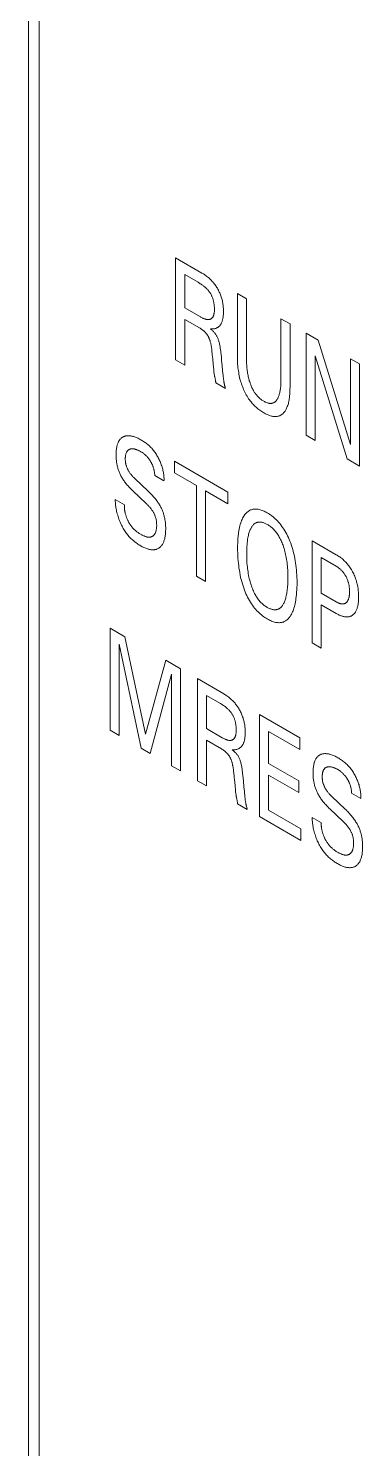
# Model space of a CAD drawing. Header units: inches. Extents: x 67578 to 72421, y -34894 to -31675.
# Drawn here: x 70275.51 to 70282.74, y -33320.96 to -33290.23 of the extents above; entities that cross this region are included whole.
import ezdxf

# ---------------------------------------------------------------- set-up
doc = ezdxf.new("R2010")
doc.units = ezdxf.units.IN
doc.header["$MEASUREMENT"] = 0

# ---------------------------------------------------------------- blocks, each defined once
blk = doc.blocks.new('ET200S')
at = {"lineweight": 0}
for p, q in [((42.288, 50.006), (42.288, -46.749)), ((42.434, 49.802), (42.434, -46.953)), ((44.291, 31.583), (44.291, 32.972)), ((44.291, 32.972), (44.65, 32.764)), ((44.415, 32.743), (44.415, 32.291)), ((44.597, 32.638), (44.415, 32.743)), ((45.133, 31.621), (45.133, 32.486)), ((45.133, 32.486), (45.256, 32.415)), ((44.415, 32.291), (44.629, 32.167)), ((45.256, 32.415), (45.256, 31.591)), ((44.415, 32.134), (44.415, 31.512)), ((44.618, 32.017), (44.415, 32.134)), ((45.726, 31.32), (45.726, 32.143)), ((45.726, 32.143), (45.849, 32.073)), ((45.849, 32.073), (45.849, 31.208)), ((46.07, 30.557), (46.07, 31.945)), ((46.07, 31.945), (46.23, 31.852)), ((44.79, 31.651), (44.785, 31.712)), ((46.23, 31.852), (46.67, 30.434)), ((44.415, 31.512), (44.291, 31.583)), ((44.796, 31.598), (44.804, 31.519)), ((44.804, 31.519), (44.81, 31.454)), ((46.192, 31.637), (46.192, 30.486)), ((46.627, 30.235), (46.192, 31.637)), ((46.67, 30.434), (46.67, 31.598)), ((46.67, 31.598), (46.793, 31.527)), ((46.793, 31.527), (46.793, 30.139)), ((44.932, 31.434), (44.939, 31.369)), ((44.95, 31.281), (44.948, 31.292)), ((44.969, 31.193), (44.838, 31.269)), ((46.192, 30.486), (46.07, 30.557)), ((44.275, 30.048), (44.275, 30.205)), ((44.275, 30.205), (45.003, 29.785)), ((46.793, 30.139), (46.627, 30.235)), ((43.737, 29.969), (43.918, 29.797)), ((44.133, 29.94), (44.008, 30.012)), ((44.577, 29.873), (44.275, 30.048)), ((43.892, 29.629), (43.71, 29.801)), ((44.577, 28.642), (44.577, 29.873)), ((44.7, 29.802), (44.7, 28.571)), ((45.003, 29.627), (44.7, 29.802)), ((45.003, 29.785), (45.003, 29.627)), ((43.471, 29.683), (43.595, 29.612)), ((46.15, 27.735), (46.15, 29.123)), ((46.15, 29.123), (46.477, 28.933)), ((46.273, 28.894), (46.273, 28.41)), ((46.477, 28.776), (46.273, 28.894)), ((44.7, 28.571), (44.577, 28.642)), ((46.273, 28.41), (46.477, 28.292)), ((46.273, 28.253), (46.273, 27.663)), ((46.477, 28.135), (46.273, 28.253)), ((43.4, 26.546), (43.4, 27.934)), ((43.4, 27.934), (43.6, 27.818)), ((43.6, 27.818), (43.883, 26.493)), ((43.524, 27.717), (43.524, 26.474)), ((43.821, 26.303), (43.524, 27.717)), ((46.273, 27.663), (46.15, 27.735)), ((43.883, 26.493), (44.158, 27.497)), ((44.158, 27.497), (44.358, 27.381)), ((44.234, 27.309), (43.945, 26.231)), ((44.234, 26.064), (44.234, 27.309)), ((44.358, 27.381), (44.358, 25.993)), ((44.588, 25.86), (44.588, 27.248)), ((44.588, 27.248), (44.947, 27.041)), ((44.711, 27.02), (44.711, 26.568)), ((44.893, 26.915), (44.711, 27.02)), ((45.434, 25.371), (45.434, 26.76)), ((45.434, 26.76), (45.984, 26.442)), ((43.524, 26.474), (43.4, 26.546)), ((44.711, 26.568), (44.926, 26.444)), ((45.558, 26.531), (45.558, 26.093)), ((45.984, 26.285), (45.558, 26.531)), ((43.945, 26.231), (43.821, 26.303)), ((44.711, 26.411), (44.711, 25.789)), ((44.914, 26.293), (44.711, 26.411)), ((45.984, 26.442), (45.984, 26.285)), ((45.558, 26.093), (45.967, 25.857)), ((44.358, 25.993), (44.234, 26.064)), ((45.087, 25.927), (45.081, 25.989)), ((45.558, 25.936), (45.558, 25.458)), ((45.967, 25.699), (45.558, 25.936)), ((44.711, 25.789), (44.588, 25.86)), ((45.092, 25.875), (45.1, 25.796)), ((45.1, 25.796), (45.106, 25.731)), ((45.228, 25.711), (45.235, 25.646)), ((45.967, 25.857), (45.967, 25.699)), ((45.265, 25.47), (45.134, 25.546)), ((45.246, 25.557), (45.245, 25.569)), ((46.418, 25.645), (46.599, 25.473)), ((46.814, 25.616), (46.688, 25.688)), ((45.995, 25.048), (45.434, 25.371)), ((45.558, 25.458), (45.995, 25.205)), ((46.152, 25.36), (46.276, 25.288)), ((46.572, 25.306), (46.391, 25.477)), ((45.995, 25.205), (45.995, 25.048))]:
    blk.add_line(p, q, dxfattribs=at)
for points in [[(44.765, 32.005), (44.774, 32.004), (44.782, 32.003), (44.791, 32.003), (44.799, 32.003), (44.808, 32.004), (44.816, 32.005), (44.823, 32.007), (44.831, 32.009), (44.838, 32.011), (44.846, 32.014), (44.853, 32.017), (44.859, 32.021), (44.865, 32.025), (44.871, 32.029), (44.877, 32.033), (44.882, 32.038), (44.888, 32.043), (44.892, 32.048), (44.897, 32.054), (44.902, 32.06), (44.906, 32.067), (44.91, 32.073), (44.914, 32.081), (44.918, 32.088), (44.921, 32.096), (44.924, 32.104), (44.927, 32.113), (44.929, 32.121), (44.932, 32.13), (44.934, 32.139), (44.936, 32.151), (44.938, 32.163), (44.94, 32.175), (44.941, 32.187), (44.942, 32.2), (44.943, 32.213), (44.943, 32.226), (44.943, 32.239), (44.943, 32.253), (44.943, 32.268), (44.942, 32.282), (44.941, 32.297), (44.939, 32.312), (44.938, 32.327), (44.936, 32.342), (44.933, 32.357), (44.93, 32.37), (44.928, 32.384), (44.924, 32.398), (44.921, 32.411), (44.917, 32.425), (44.913, 32.439), (44.908, 32.453), (44.903, 32.467), (44.898, 32.48), (44.892, 32.493), (44.886, 32.505), (44.88, 32.518), (44.874, 32.531), (44.867, 32.543), (44.86, 32.556), (44.852, 32.568), (44.845, 32.58), (44.837, 32.591), (44.829, 32.602), (44.821, 32.613), (44.813, 32.624), (44.804, 32.635), (44.796, 32.645), (44.786, 32.655), (44.777, 32.665), (44.767, 32.675), (44.758, 32.684), (44.748, 32.693), (44.738, 32.702), (44.728, 32.71), (44.717, 32.719), (44.706, 32.728), (44.695, 32.736), (44.684, 32.743), (44.673, 32.751), (44.662, 32.758), (44.65, 32.764)], [(44.597, 32.638), (44.607, 32.632), (44.618, 32.625), (44.628, 32.619), (44.639, 32.612), (44.649, 32.605), (44.66, 32.597), (44.668, 32.591), (44.677, 32.584), (44.685, 32.577), (44.694, 32.57), (44.702, 32.562), (44.711, 32.554), (44.717, 32.548), (44.722, 32.542), (44.728, 32.536), (44.734, 32.529), (44.739, 32.523), (44.745, 32.516), (44.75, 32.509), (44.755, 32.502), (44.76, 32.494), (44.765, 32.487), (44.769, 32.479), (44.774, 32.472), (44.778, 32.464), (44.782, 32.456), (44.785, 32.448), (44.789, 32.44), (44.792, 32.431), (44.796, 32.422), (44.799, 32.413), (44.802, 32.404), (44.804, 32.396), (44.806, 32.387), (44.808, 32.378), (44.81, 32.369), (44.812, 32.361), (44.814, 32.351), (44.815, 32.34), (44.817, 32.33), (44.818, 32.321), (44.818, 32.311), (44.819, 32.301), (44.82, 32.291), (44.82, 32.282), (44.82, 32.272), (44.82, 32.263), (44.819, 32.255), (44.819, 32.246), (44.819, 32.237), (44.818, 32.229), (44.817, 32.221), (44.815, 32.213), (44.814, 32.207), (44.813, 32.202), (44.812, 32.197), (44.811, 32.192), (44.809, 32.187), (44.807, 32.182), (44.805, 32.178), (44.803, 32.173), (44.801, 32.169), (44.799, 32.165), (44.796, 32.161), (44.794, 32.158), (44.791, 32.155), (44.788, 32.152), (44.785, 32.149), (44.782, 32.146), (44.779, 32.144), (44.775, 32.142), (44.772, 32.14), (44.768, 32.138), (44.764, 32.136), (44.76, 32.135), (44.756, 32.133), (44.752, 32.132), (44.748, 32.131), (44.744, 32.131), (44.74, 32.13), (44.735, 32.13), (44.73, 32.13), (44.724, 32.131), (44.719, 32.131), (44.713, 32.132), (44.707, 32.134), (44.701, 32.135), (44.696, 32.137), (44.69, 32.139), (44.684, 32.141), (44.676, 32.144), (44.668, 32.147), (44.66, 32.151), (44.653, 32.155), (44.645, 32.159), (44.637, 32.163), (44.629, 32.167)], [(44.618, 32.017), (44.624, 32.013), (44.63, 32.01), (44.636, 32.006), (44.642, 32.002), (44.648, 31.998), (44.654, 31.993), (44.66, 31.989), (44.665, 31.984), (44.67, 31.98), (44.675, 31.976), (44.68, 31.972), (44.685, 31.967), (44.69, 31.962), (44.695, 31.958), (44.699, 31.953), (44.704, 31.947), (44.708, 31.943), (44.712, 31.938), (44.716, 31.933), (44.72, 31.927), (44.723, 31.922), (44.727, 31.917), (44.73, 31.911), (44.734, 31.906), (44.737, 31.9), (44.74, 31.894), (44.742, 31.888), (44.745, 31.883), (44.748, 31.877), (44.75, 31.871), (44.753, 31.865), (44.755, 31.859), (44.757, 31.853), (44.76, 31.845), (44.762, 31.837), (44.764, 31.829), (44.767, 31.82), (44.769, 31.812), (44.77, 31.804), (44.772, 31.796), (44.774, 31.788), (44.776, 31.779), (44.777, 31.769), (44.779, 31.759), (44.78, 31.75), (44.782, 31.74), (44.783, 31.731), (44.784, 31.721), (44.785, 31.712)], [(44.932, 31.434), (44.925, 31.502), (44.917, 31.577), (44.914, 31.618), (44.91, 31.659), (44.908, 31.679), (44.906, 31.7), (44.903, 31.72), (44.9, 31.741), (44.897, 31.761), (44.895, 31.773), (44.893, 31.784), (44.89, 31.796), (44.888, 31.808), (44.885, 31.819), (44.882, 31.831), (44.878, 31.843), (44.876, 31.852), (44.873, 31.861), (44.869, 31.87), (44.866, 31.879), (44.862, 31.888), (44.858, 31.897), (44.854, 31.905), (44.85, 31.912), (44.845, 31.92), (44.841, 31.927), (44.836, 31.934), (44.831, 31.94), (44.825, 31.947), (44.82, 31.954), (44.814, 31.961), (44.808, 31.967), (44.801, 31.973), (44.794, 31.98), (44.787, 31.987), (44.78, 31.993), (44.772, 31.999), (44.765, 32.005)], [(44.79, 31.651), (44.793, 31.624), (44.796, 31.598)], [(45.133, 31.621), (45.133, 31.598), (45.134, 31.574), (45.135, 31.55), (45.136, 31.526), (45.138, 31.502), (45.14, 31.478), (45.143, 31.453), (45.146, 31.432), (45.15, 31.41), (45.154, 31.388), (45.158, 31.366), (45.163, 31.344), (45.168, 31.322), (45.174, 31.299), (45.18, 31.28), (45.187, 31.26), (45.194, 31.24), (45.201, 31.22), (45.209, 31.2), (45.217, 31.18), (45.226, 31.16), (45.235, 31.142), (45.245, 31.124), (45.254, 31.107), (45.264, 31.089), (45.275, 31.072), (45.286, 31.055), (45.297, 31.039), (45.308, 31.025), (45.318, 31.012), (45.329, 30.999), (45.34, 30.987), (45.351, 30.974), (45.362, 30.963), (45.374, 30.951), (45.386, 30.94), (45.398, 30.929), (45.411, 30.918), (45.424, 30.908), (45.438, 30.898), (45.451, 30.889), (45.464, 30.88), (45.477, 30.871), (45.491, 30.864), (45.503, 30.857), (45.514, 30.851), (45.526, 30.845), (45.538, 30.839), (45.55, 30.834), (45.561, 30.83), (45.573, 30.825), (45.584, 30.822), (45.596, 30.819), (45.605, 30.817), (45.614, 30.815), (45.624, 30.814), (45.633, 30.813), (45.642, 30.812), (45.65, 30.812), (45.659, 30.813), (45.668, 30.813), (45.676, 30.814), (45.684, 30.816), (45.692, 30.818), (45.7, 30.821), (45.708, 30.824), (45.715, 30.827), (45.722, 30.831), (45.729, 30.835), (45.736, 30.839), (45.742, 30.844), (45.749, 30.85), (45.755, 30.855), (45.762, 30.862), (45.769, 30.87), (45.775, 30.878), (45.781, 30.886), (45.787, 30.895), (45.792, 30.905), (45.798, 30.914), (45.802, 30.924), (45.807, 30.934), (45.812, 30.948), (45.817, 30.962), (45.822, 30.976), (45.826, 30.99), (45.829, 31.005), (45.833, 31.021), (45.836, 31.036), (45.838, 31.052), (45.841, 31.073), (45.843, 31.095), (45.845, 31.117), (45.847, 31.139), (45.848, 31.162), (45.848, 31.185), (45.849, 31.208)], [(45.726, 31.32), (45.726, 31.303), (45.725, 31.286), (45.725, 31.269), (45.724, 31.252), (45.723, 31.236), (45.722, 31.219), (45.72, 31.203), (45.718, 31.189), (45.716, 31.176), (45.714, 31.163), (45.712, 31.149), (45.709, 31.136), (45.706, 31.124), (45.702, 31.111), (45.699, 31.102), (45.696, 31.093), (45.693, 31.085), (45.689, 31.076), (45.686, 31.068), (45.682, 31.06), (45.677, 31.052), (45.673, 31.045), (45.669, 31.039), (45.665, 31.034), (45.661, 31.028), (45.656, 31.023), (45.652, 31.019), (45.647, 31.014), (45.642, 31.01), (45.637, 31.006), (45.632, 31.003), (45.626, 31), (45.621, 30.998), (45.616, 30.996), (45.611, 30.994), (45.606, 30.993), (45.6, 30.992), (45.595, 30.991), (45.589, 30.991), (45.583, 30.991), (45.577, 30.991), (45.571, 30.991), (45.565, 30.992), (45.558, 30.993), (45.551, 30.995), (45.544, 30.997), (45.536, 30.999), (45.529, 31.002), (45.52, 31.006), (45.51, 31.01), (45.501, 31.015), (45.491, 31.021), (45.483, 31.026), (45.475, 31.031), (45.466, 31.037), (45.458, 31.043), (45.45, 31.049), (45.441, 31.055), (45.433, 31.062), (45.425, 31.07), (45.418, 31.078), (45.41, 31.085), (45.403, 31.093), (45.396, 31.101), (45.389, 31.11), (45.382, 31.118), (45.376, 31.127), (45.369, 31.137), (45.363, 31.146), (45.357, 31.155), (45.35, 31.167), (45.343, 31.179), (45.337, 31.192), (45.331, 31.204), (45.325, 31.216), (45.32, 31.229), (45.315, 31.242), (45.31, 31.254), (45.305, 31.269), (45.3, 31.283), (45.295, 31.298), (45.291, 31.312), (45.287, 31.327), (45.283, 31.341), (45.28, 31.356), (45.277, 31.372), (45.273, 31.388), (45.271, 31.404), (45.268, 31.42), (45.266, 31.436), (45.264, 31.452), (45.262, 31.468), (45.26, 31.489), (45.259, 31.51), (45.258, 31.53), (45.257, 31.551), (45.256, 31.571), (45.256, 31.591)], [(44.81, 31.454), (44.812, 31.441), (44.813, 31.428), (44.814, 31.415), (44.816, 31.403), (44.818, 31.39), (44.82, 31.377), (44.822, 31.365), (44.823, 31.358), (44.825, 31.352)], [(44.825, 31.352), (44.829, 31.332), (44.83, 31.325), (44.832, 31.319), (44.833, 31.312), (44.834, 31.305), (44.835, 31.298), (44.836, 31.291), (44.837, 31.284), (44.837, 31.277), (44.838, 31.269)], [(44.948, 31.292), (44.944, 31.329), (44.942, 31.339), (44.941, 31.349), (44.94, 31.359), (44.939, 31.369)], [(44.96, 31.231), (44.959, 31.234), (44.958, 31.237), (44.958, 31.24), (44.956, 31.245), (44.955, 31.251), (44.954, 31.257), (44.953, 31.263), (44.952, 31.269), (44.951, 31.275), (44.95, 31.281)], [(44.969, 31.193), (44.968, 31.197), (44.968, 31.2), (44.967, 31.203), (44.966, 31.207), (44.966, 31.21), (44.965, 31.213), (44.964, 31.216), (44.963, 31.219), (44.963, 31.222), (44.96, 31.231)], [(44.133, 29.94), (44.134, 29.951), (44.134, 29.962), (44.134, 29.974), (44.133, 29.986), (44.132, 29.998), (44.131, 30.011), (44.13, 30.024), (44.128, 30.037), (44.126, 30.05), (44.123, 30.065), (44.119, 30.08), (44.116, 30.095), (44.112, 30.11), (44.107, 30.126), (44.102, 30.141), (44.097, 30.157), (44.091, 30.172), (44.086, 30.186), (44.08, 30.2), (44.074, 30.215), (44.067, 30.229), (44.06, 30.242), (44.053, 30.256), (44.046, 30.27), (44.038, 30.283), (44.03, 30.296), (44.022, 30.309), (44.014, 30.321), (44.005, 30.334), (43.996, 30.346), (43.987, 30.357), (43.977, 30.369), (43.967, 30.38), (43.956, 30.391), (43.945, 30.402), (43.934, 30.412), (43.923, 30.422), (43.912, 30.432), (43.901, 30.441), (43.889, 30.45), (43.878, 30.458), (43.866, 30.466), (43.855, 30.474), (43.843, 30.481), (43.832, 30.488), (43.82, 30.495), (43.807, 30.502), (43.794, 30.509), (43.782, 30.516), (43.769, 30.522), (43.756, 30.527), (43.744, 30.532), (43.731, 30.537), (43.721, 30.54), (43.711, 30.543), (43.702, 30.545), (43.692, 30.547), (43.682, 30.549), (43.673, 30.55), (43.663, 30.551), (43.654, 30.552), (43.646, 30.552), (43.638, 30.551), (43.631, 30.551), (43.623, 30.55), (43.616, 30.549), (43.609, 30.547), (43.602, 30.545), (43.595, 30.543), (43.588, 30.54), (43.581, 30.537), (43.574, 30.534), (43.568, 30.53), (43.562, 30.526), (43.556, 30.521), (43.55, 30.516), (43.544, 30.511), (43.539, 30.506), (43.534, 30.5), (43.529, 30.493), (43.524, 30.486), (43.519, 30.479), (43.515, 30.471), (43.511, 30.463), (43.508, 30.455), (43.504, 30.447), (43.501, 30.438), (43.498, 30.429), (43.496, 30.419), (43.493, 30.41), (43.49, 30.397), (43.488, 30.383), (43.486, 30.369), (43.484, 30.355), (43.483, 30.341), (43.482, 30.326)], [(43.482, 30.326), (43.482, 30.314), (43.481, 30.302), (43.481, 30.29), (43.481, 30.278), (43.482, 30.266), (43.482, 30.253), (43.483, 30.241), (43.484, 30.228), (43.485, 30.215), (43.487, 30.202), (43.489, 30.189), (43.491, 30.178), (43.493, 30.166), (43.495, 30.154), (43.498, 30.142), (43.501, 30.13), (43.504, 30.118), (43.507, 30.106), (43.511, 30.094), (43.515, 30.083), (43.519, 30.072), (43.523, 30.061), (43.527, 30.05), (43.532, 30.039), (43.537, 30.028), (43.542, 30.017), (43.548, 30.006), (43.554, 29.994), (43.561, 29.983), (43.568, 29.971), (43.575, 29.96), (43.582, 29.949), (43.59, 29.938), (43.598, 29.926), (43.607, 29.914), (43.616, 29.903), (43.625, 29.892), (43.634, 29.881), (43.644, 29.87), (43.655, 29.858), (43.665, 29.846), (43.676, 29.834), (43.688, 29.823), (43.699, 29.812), (43.71, 29.801)], [(43.737, 29.969), (43.73, 29.975), (43.723, 29.982), (43.716, 29.989), (43.709, 29.997), (43.702, 30.004), (43.696, 30.012), (43.689, 30.019), (43.683, 30.027), (43.677, 30.036), (43.67, 30.044), (43.665, 30.053), (43.66, 30.06), (43.656, 30.067), (43.651, 30.074), (43.647, 30.081), (43.643, 30.088), (43.64, 30.096), (43.636, 30.103), (43.633, 30.11), (43.629, 30.118), (43.626, 30.125), (43.624, 30.133), (43.621, 30.14), (43.619, 30.148), (43.616, 30.156), (43.615, 30.164), (43.613, 30.172), (43.611, 30.179), (43.61, 30.187), (43.609, 30.195), (43.608, 30.202), (43.608, 30.21), (43.607, 30.217), (43.607, 30.224), (43.607, 30.232), (43.607, 30.239), (43.607, 30.247), (43.607, 30.254), (43.608, 30.261), (43.608, 30.269), (43.609, 30.275), (43.61, 30.282), (43.611, 30.289), (43.613, 30.295), (43.614, 30.302), (43.616, 30.307), (43.618, 30.312), (43.619, 30.316), (43.621, 30.321), (43.623, 30.325), (43.625, 30.33), (43.627, 30.334), (43.63, 30.338), (43.633, 30.341), (43.635, 30.345), (43.638, 30.348), (43.641, 30.351), (43.644, 30.354), (43.647, 30.357), (43.651, 30.359), (43.654, 30.361), (43.658, 30.363), (43.662, 30.365), (43.665, 30.367), (43.669, 30.368), (43.673, 30.37), (43.678, 30.371), (43.682, 30.372), (43.687, 30.373), (43.692, 30.373), (43.697, 30.373), (43.702, 30.374), (43.707, 30.373), (43.713, 30.373), (43.718, 30.373), (43.724, 30.372), (43.73, 30.371), (43.736, 30.369), (43.741, 30.368), (43.747, 30.366), (43.753, 30.364), (43.759, 30.362), (43.766, 30.36), (43.773, 30.357), (43.781, 30.354), (43.789, 30.35), (43.797, 30.347), (43.804, 30.343), (43.812, 30.338), (43.82, 30.334), (43.827, 30.33), (43.833, 30.326), (43.84, 30.321), (43.847, 30.317), (43.853, 30.312), (43.86, 30.307), (43.866, 30.302), (43.873, 30.296), (43.88, 30.289), (43.887, 30.282)], [(43.887, 30.282), (43.892, 30.277), (43.897, 30.272), (43.903, 30.267), (43.907, 30.261), (43.912, 30.255), (43.917, 30.249), (43.922, 30.243), (43.926, 30.237), (43.931, 30.231), (43.935, 30.225), (43.94, 30.219), (43.944, 30.212), (43.948, 30.206), (43.952, 30.2), (43.955, 30.194), (43.959, 30.187), (43.962, 30.181), (43.965, 30.175), (43.969, 30.168), (43.972, 30.162), (43.975, 30.155), (43.977, 30.149), (43.98, 30.142), (43.983, 30.135), (43.985, 30.129), (43.988, 30.122), (43.99, 30.115), (43.992, 30.109), (43.994, 30.102), (43.996, 30.095), (43.997, 30.089), (43.999, 30.082), (44, 30.075), (44.001, 30.069), (44.003, 30.062), (44.004, 30.056), (44.005, 30.049), (44.005, 30.043), (44.006, 30.037), (44.007, 30.03), (44.007, 30.024), (44.008, 30.018), (44.008, 30.012)], [(44.157, 29.275), (44.157, 29.294), (44.157, 29.307), (44.156, 29.32), (44.156, 29.332), (44.155, 29.345), (44.154, 29.358), (44.152, 29.371), (44.151, 29.385), (44.149, 29.398), (44.147, 29.409), (44.145, 29.419), (44.143, 29.43), (44.141, 29.441), (44.138, 29.452), (44.135, 29.463), (44.132, 29.474), (44.129, 29.485), (44.125, 29.496), (44.122, 29.507), (44.117, 29.519), (44.113, 29.53), (44.108, 29.542), (44.103, 29.553), (44.098, 29.564), (44.092, 29.576), (44.086, 29.587), (44.08, 29.599), (44.073, 29.611), (44.066, 29.622), (44.059, 29.634), (44.051, 29.645), (44.043, 29.656), (44.034, 29.668), (44.025, 29.68), (44.016, 29.692), (44.007, 29.704), (43.997, 29.715), (43.987, 29.726), (43.976, 29.739), (43.965, 29.751), (43.953, 29.763), (43.942, 29.774), (43.93, 29.786), (43.918, 29.797)], [(43.471, 29.683), (43.471, 29.671), (43.471, 29.657), (43.472, 29.644), (43.472, 29.63), (43.474, 29.616), (43.475, 29.602), (43.477, 29.587), (43.479, 29.572), (43.482, 29.557), (43.485, 29.54), (43.489, 29.522), (43.493, 29.505), (43.498, 29.487), (43.503, 29.469), (43.508, 29.452), (43.514, 29.434), (43.521, 29.416), (43.527, 29.4), (43.533, 29.384), (43.54, 29.368), (43.547, 29.352), (43.554, 29.336), (43.562, 29.321), (43.57, 29.306), (43.578, 29.291), (43.587, 29.276), (43.596, 29.261), (43.605, 29.247), (43.615, 29.233), (43.625, 29.22), (43.635, 29.207), (43.645, 29.194), (43.655, 29.183), (43.666, 29.171), (43.676, 29.16), (43.687, 29.15), (43.698, 29.139), (43.71, 29.129), (43.721, 29.12), (43.733, 29.11), (43.744, 29.102), (43.756, 29.093), (43.767, 29.085), (43.779, 29.077), (43.791, 29.069), (43.803, 29.062), (43.814, 29.055), (43.826, 29.049), (43.838, 29.042), (43.85, 29.036), (43.861, 29.031), (43.873, 29.026), (43.884, 29.021), (43.896, 29.017), (43.907, 29.013), (43.918, 29.01), (43.928, 29.007), (43.938, 29.005), (43.948, 29.003), (43.958, 29.001), (43.968, 29), (43.978, 29), (43.987, 29), (43.995, 29), (44.003, 29.001), (44.011, 29.002), (44.019, 29.004), (44.026, 29.006), (44.033, 29.008), (44.04, 29.011), (44.047, 29.014), (44.054, 29.017), (44.061, 29.021), (44.067, 29.025), (44.074, 29.03), (44.08, 29.035), (44.085, 29.041), (44.091, 29.046), (44.096, 29.052), (44.102, 29.059), (44.106, 29.065), (44.111, 29.072), (44.116, 29.081), (44.121, 29.09), (44.125, 29.1), (44.13, 29.11), (44.133, 29.12), (44.137, 29.131), (44.14, 29.142), (44.143, 29.153), (44.145, 29.165), (44.148, 29.18), (44.151, 29.195), (44.153, 29.21), (44.154, 29.226), (44.155, 29.242), (44.156, 29.258), (44.157, 29.275)], [(43.725, 29.28), (43.72, 29.285), (43.715, 29.29), (43.71, 29.295), (43.705, 29.3), (43.7, 29.306), (43.695, 29.312), (43.691, 29.318), (43.686, 29.324), (43.681, 29.33), (43.677, 29.337), (43.672, 29.343), (43.668, 29.35), (43.664, 29.357), (43.66, 29.364), (43.656, 29.371), (43.652, 29.378), (43.648, 29.385), (43.645, 29.392), (43.641, 29.4), (43.638, 29.407), (43.634, 29.415), (43.631, 29.422), (43.628, 29.43), (43.625, 29.437), (43.622, 29.445), (43.619, 29.453), (43.617, 29.461), (43.614, 29.469), (43.612, 29.477), (43.609, 29.485), (43.607, 29.494), (43.605, 29.502), (43.603, 29.51), (43.602, 29.518), (43.6, 29.525), (43.599, 29.533), (43.598, 29.54), (43.597, 29.546), (43.596, 29.553), (43.595, 29.559), (43.595, 29.565), (43.594, 29.571), (43.594, 29.578), (43.594, 29.584), (43.594, 29.589), (43.594, 29.595), (43.594, 29.601), (43.595, 29.606), (43.595, 29.612)], [(43.892, 29.629), (43.899, 29.622), (43.907, 29.615), (43.914, 29.607), (43.922, 29.599), (43.929, 29.591), (43.936, 29.583), (43.943, 29.575), (43.95, 29.566), (43.957, 29.557), (43.964, 29.548), (43.97, 29.539), (43.975, 29.531), (43.98, 29.524), (43.985, 29.516), (43.989, 29.509), (43.993, 29.501), (43.998, 29.493), (44.001, 29.485), (44.005, 29.477), (44.009, 29.469), (44.012, 29.462), (44.015, 29.454), (44.018, 29.446), (44.02, 29.437), (44.023, 29.428), (44.025, 29.419), (44.027, 29.41), (44.029, 29.401), (44.03, 29.393), (44.031, 29.384), (44.032, 29.375), (44.033, 29.367), (44.033, 29.358), (44.033, 29.35), (44.034, 29.34), (44.034, 29.331), (44.034, 29.321), (44.033, 29.312), (44.033, 29.303), (44.032, 29.294), (44.031, 29.285), (44.029, 29.277), (44.028, 29.27), (44.027, 29.263), (44.025, 29.257), (44.024, 29.251), (44.022, 29.245), (44.02, 29.239), (44.017, 29.233), (44.015, 29.228), (44.012, 29.222), (44.009, 29.217), (44.006, 29.213), (44.004, 29.209), (44.001, 29.205), (43.997, 29.202), (43.994, 29.198), (43.991, 29.195), (43.987, 29.192), (43.984, 29.189), (43.98, 29.187), (43.976, 29.184), (43.972, 29.182), (43.968, 29.18), (43.963, 29.178), (43.959, 29.176), (43.955, 29.175), (43.95, 29.174), (43.946, 29.173), (43.941, 29.172), (43.936, 29.172), (43.931, 29.171), (43.926, 29.172), (43.921, 29.172), (43.916, 29.172), (43.91, 29.173), (43.905, 29.174), (43.9, 29.175), (43.894, 29.177), (43.889, 29.178), (43.883, 29.18), (43.878, 29.182), (43.87, 29.185), (43.862, 29.188), (43.854, 29.192), (43.846, 29.195), (43.838, 29.199), (43.83, 29.204), (43.822, 29.208), (43.814, 29.213), (43.806, 29.218), (43.797, 29.223), (43.789, 29.228), (43.781, 29.234), (43.772, 29.24), (43.764, 29.246), (43.756, 29.252), (43.748, 29.259), (43.74, 29.265), (43.732, 29.272), (43.725, 29.28)], [(45.849, 28.095), (45.859, 28.109), (45.867, 28.124), (45.875, 28.139), (45.883, 28.155), (45.89, 28.172), (45.896, 28.189), (45.902, 28.207), (45.908, 28.227), (45.914, 28.248), (45.919, 28.27), (45.923, 28.292), (45.927, 28.314), (45.93, 28.337), (45.933, 28.36), (45.937, 28.392), (45.939, 28.424), (45.941, 28.456), (45.943, 28.489), (45.944, 28.522), (45.944, 28.556), (45.944, 28.589), (45.943, 28.622), (45.941, 28.656), (45.939, 28.69), (45.937, 28.725), (45.933, 28.759), (45.929, 28.79), (45.925, 28.821), (45.92, 28.852), (45.914, 28.883), (45.908, 28.915), (45.901, 28.947), (45.894, 28.975), (45.886, 29.003), (45.877, 29.032), (45.868, 29.06), (45.858, 29.089), (45.847, 29.117), (45.837, 29.141), (45.827, 29.165), (45.816, 29.188), (45.804, 29.212), (45.792, 29.235), (45.779, 29.257), (45.765, 29.28), (45.752, 29.3), (45.739, 29.319), (45.724, 29.338), (45.71, 29.357), (45.694, 29.375), (45.679, 29.392), (45.663, 29.408), (45.648, 29.422), (45.633, 29.436), (45.618, 29.449), (45.602, 29.461), (45.587, 29.472), (45.571, 29.483), (45.555, 29.493), (45.539, 29.502), (45.525, 29.51), (45.511, 29.518), (45.497, 29.524), (45.483, 29.531), (45.469, 29.536), (45.456, 29.541), (45.442, 29.545), (45.429, 29.549), (45.415, 29.551), (45.403, 29.553), (45.391, 29.554), (45.379, 29.554), (45.367, 29.554), (45.355, 29.553), (45.344, 29.551), (45.333, 29.549), (45.323, 29.545), (45.313, 29.542), (45.302, 29.537), (45.292, 29.531), (45.282, 29.525), (45.273, 29.518), (45.264, 29.51), (45.255, 29.502), (45.247, 29.493), (45.239, 29.483), (45.231, 29.474), (45.228, 29.469)], [(45.228, 29.469), (45.22, 29.456), (45.211, 29.442), (45.204, 29.428), (45.197, 29.413), (45.19, 29.397), (45.184, 29.381), (45.178, 29.365), (45.172, 29.345), (45.166, 29.324), (45.161, 29.303), (45.157, 29.282), (45.153, 29.26), (45.149, 29.237), (45.146, 29.215), (45.143, 29.184), (45.14, 29.152), (45.138, 29.12), (45.137, 29.088), (45.136, 29.055), (45.136, 29.022), (45.136, 28.989), (45.137, 28.954), (45.138, 28.92), (45.14, 28.885), (45.143, 28.85), (45.146, 28.815), (45.15, 28.784), (45.154, 28.752), (45.159, 28.721), (45.164, 28.689), (45.17, 28.657), (45.177, 28.624), (45.184, 28.596), (45.192, 28.567), (45.2, 28.538), (45.209, 28.51), (45.219, 28.481), (45.23, 28.452), (45.239, 28.427), (45.249, 28.403), (45.26, 28.379), (45.272, 28.356), (45.284, 28.332), (45.297, 28.309), (45.311, 28.286), (45.324, 28.266), (45.338, 28.246), (45.352, 28.226), (45.367, 28.208), (45.382, 28.189), (45.398, 28.172), (45.414, 28.156), (45.429, 28.141), (45.444, 28.127), (45.46, 28.114), (45.476, 28.102), (45.491, 28.09), (45.507, 28.079), (45.523, 28.069), (45.539, 28.059), (45.554, 28.051), (45.568, 28.044), (45.582, 28.037), (45.596, 28.031), (45.61, 28.025), (45.624, 28.021), (45.638, 28.017), (45.651, 28.013), (45.665, 28.011), (45.677, 28.009), (45.69, 28.008), (45.702, 28.008), (45.713, 28.009), (45.725, 28.01), (45.736, 28.012), (45.747, 28.015), (45.758, 28.018), (45.768, 28.023), (45.779, 28.028), (45.789, 28.034), (45.799, 28.041), (45.808, 28.048), (45.817, 28.057), (45.826, 28.065), (45.834, 28.075), (45.842, 28.085), (45.849, 28.095)], [(45.318, 28.523), (45.312, 28.545), (45.305, 28.566), (45.3, 28.588), (45.294, 28.609), (45.29, 28.63), (45.285, 28.652), (45.281, 28.676), (45.277, 28.699), (45.273, 28.723), (45.27, 28.747), (45.268, 28.77), (45.266, 28.793), (45.263, 28.82), (45.262, 28.846), (45.26, 28.872), (45.26, 28.898), (45.259, 28.924), (45.259, 28.949), (45.259, 28.974), (45.26, 28.999), (45.261, 29.023), (45.262, 29.047), (45.264, 29.071), (45.266, 29.095), (45.268, 29.112), (45.27, 29.129), (45.272, 29.146), (45.275, 29.163), (45.278, 29.179), (45.282, 29.195), (45.286, 29.211), (45.29, 29.225), (45.294, 29.238), (45.298, 29.251), (45.303, 29.263), (45.308, 29.276), (45.314, 29.287), (45.32, 29.299), (45.324, 29.307), (45.329, 29.314), (45.334, 29.322), (45.339, 29.329), (45.345, 29.335), (45.35, 29.342), (45.356, 29.347), (45.363, 29.353), (45.369, 29.358), (45.376, 29.362), (45.382, 29.366), (45.388, 29.368), (45.394, 29.371), (45.4, 29.373), (45.407, 29.375), (45.414, 29.376), (45.421, 29.378), (45.428, 29.378), (45.435, 29.378), (45.442, 29.378), (45.449, 29.378), (45.458, 29.377), (45.467, 29.375), (45.476, 29.373), (45.484, 29.37), (45.493, 29.367), (45.503, 29.363), (45.512, 29.359), (45.521, 29.355), (45.53, 29.35), (45.539, 29.345), (45.55, 29.339), (45.56, 29.332), (45.57, 29.325), (45.581, 29.318), (45.591, 29.31), (45.601, 29.301), (45.611, 29.293), (45.62, 29.283), (45.63, 29.274), (45.639, 29.264), (45.648, 29.254), (45.656, 29.243), (45.665, 29.232), (45.673, 29.221), (45.681, 29.209), (45.689, 29.198), (45.696, 29.186), (45.703, 29.173), (45.712, 29.158), (45.72, 29.142), (45.728, 29.126), (45.735, 29.11), (45.742, 29.094), (45.748, 29.077), (45.754, 29.061), (45.76, 29.045), (45.762, 29.039)], [(45.762, 29.039), (45.768, 29.018), (45.774, 28.998), (45.78, 28.978), (45.785, 28.958), (45.789, 28.938), (45.794, 28.918), (45.798, 28.894), (45.802, 28.871), (45.806, 28.847), (45.809, 28.824), (45.812, 28.801), (45.814, 28.778), (45.816, 28.752), (45.818, 28.726), (45.819, 28.701), (45.82, 28.675), (45.82, 28.65), (45.821, 28.625), (45.82, 28.6), (45.82, 28.574), (45.819, 28.55), (45.818, 28.525), (45.816, 28.5), (45.814, 28.476), (45.812, 28.459), (45.81, 28.441), (45.807, 28.424), (45.805, 28.407), (45.802, 28.39), (45.798, 28.373), (45.794, 28.357), (45.79, 28.344), (45.786, 28.33), (45.782, 28.317), (45.777, 28.304), (45.772, 28.292), (45.767, 28.279), (45.761, 28.268), (45.757, 28.26), (45.752, 28.252), (45.747, 28.244), (45.742, 28.237), (45.736, 28.23), (45.731, 28.223), (45.724, 28.217), (45.718, 28.211), (45.711, 28.206), (45.704, 28.201), (45.699, 28.198), (45.693, 28.195), (45.686, 28.192), (45.68, 28.189), (45.673, 28.187), (45.667, 28.186), (45.66, 28.185), (45.653, 28.184), (45.645, 28.183), (45.638, 28.184), (45.631, 28.184), (45.622, 28.185), (45.613, 28.187), (45.604, 28.189), (45.595, 28.191), (45.586, 28.195), (45.577, 28.198), (45.567, 28.202), (45.558, 28.207), (45.549, 28.211), (45.539, 28.217), (45.529, 28.223), (45.519, 28.23), (45.508, 28.237), (45.498, 28.244), (45.488, 28.252), (45.478, 28.261), (45.468, 28.27), (45.458, 28.279), (45.448, 28.289), (45.439, 28.299), (45.43, 28.31), (45.422, 28.32), (45.413, 28.332), (45.405, 28.343), (45.397, 28.355), (45.389, 28.367), (45.382, 28.379), (45.375, 28.391), (45.366, 28.407), (45.358, 28.424), (45.35, 28.44), (45.343, 28.457), (45.336, 28.473), (45.33, 28.49), (45.324, 28.507), (45.318, 28.523)], [(46.477, 28.135), (46.488, 28.129), (46.499, 28.123), (46.509, 28.118), (46.52, 28.113), (46.53, 28.108), (46.541, 28.104), (46.551, 28.1), (46.562, 28.097), (46.571, 28.094), (46.58, 28.092), (46.589, 28.09), (46.598, 28.088), (46.607, 28.087), (46.616, 28.087), (46.625, 28.087), (46.633, 28.087), (46.641, 28.088), (46.648, 28.089), (46.655, 28.09), (46.661, 28.092), (46.668, 28.094), (46.674, 28.096), (46.681, 28.099), (46.687, 28.102), (46.693, 28.106), (46.699, 28.11), (46.704, 28.114), (46.71, 28.118), (46.715, 28.123), (46.72, 28.128), (46.725, 28.134), (46.73, 28.139), (46.734, 28.145), (46.738, 28.151), (46.742, 28.158), (46.747, 28.166), (46.751, 28.175), (46.755, 28.184), (46.759, 28.193), (46.762, 28.203), (46.765, 28.212), (46.768, 28.223), (46.77, 28.233), (46.772, 28.243), (46.775, 28.257), (46.777, 28.272), (46.779, 28.286), (46.78, 28.301), (46.781, 28.316), (46.782, 28.331), (46.782, 28.346), (46.782, 28.362), (46.782, 28.377), (46.782, 28.393), (46.781, 28.409), (46.78, 28.425), (46.778, 28.441), (46.777, 28.457), (46.775, 28.474), (46.772, 28.49), (46.77, 28.505), (46.767, 28.519), (46.764, 28.534), (46.76, 28.549), (46.756, 28.564), (46.752, 28.579), (46.747, 28.594), (46.742, 28.609), (46.736, 28.624), (46.73, 28.64), (46.723, 28.656), (46.716, 28.671), (46.708, 28.687), (46.7, 28.702), (46.691, 28.717), (46.684, 28.73), (46.676, 28.743), (46.667, 28.756), (46.659, 28.768), (46.65, 28.78), (46.641, 28.792), (46.632, 28.803), (46.622, 28.814), (46.612, 28.825), (46.602, 28.836), (46.592, 28.846), (46.582, 28.856), (46.571, 28.866), (46.561, 28.875), (46.549, 28.885), (46.537, 28.894), (46.525, 28.903), (46.513, 28.911), (46.501, 28.919), (46.489, 28.926), (46.477, 28.933)], [(46.477, 28.776), (46.485, 28.772), (46.492, 28.767), (46.499, 28.762), (46.506, 28.757), (46.514, 28.752), (46.521, 28.747), (46.528, 28.741), (46.534, 28.735), (46.54, 28.729), (46.547, 28.723), (46.553, 28.717), (46.559, 28.711), (46.565, 28.704), (46.571, 28.697), (46.576, 28.69), (46.581, 28.683), (46.587, 28.676), (46.592, 28.669), (46.597, 28.661), (46.601, 28.654), (46.606, 28.646), (46.611, 28.637), (46.616, 28.627), (46.62, 28.618), (46.624, 28.609), (46.628, 28.599), (46.632, 28.59), (46.635, 28.58), (46.638, 28.571), (46.641, 28.562), (46.644, 28.553), (46.646, 28.544), (46.648, 28.535), (46.65, 28.526), (46.652, 28.518), (46.653, 28.509), (46.654, 28.499), (46.656, 28.489), (46.657, 28.479), (46.658, 28.469), (46.658, 28.46), (46.659, 28.45), (46.659, 28.441), (46.659, 28.431), (46.659, 28.422), (46.659, 28.413), (46.658, 28.403), (46.658, 28.394), (46.657, 28.385), (46.656, 28.377), (46.655, 28.368), (46.653, 28.36), (46.652, 28.353), (46.65, 28.347), (46.649, 28.341), (46.647, 28.335), (46.645, 28.329), (46.643, 28.324), (46.641, 28.318), (46.638, 28.313), (46.636, 28.308), (46.633, 28.304), (46.631, 28.3), (46.628, 28.296), (46.626, 28.293), (46.623, 28.289), (46.62, 28.286), (46.617, 28.283), (46.613, 28.28), (46.61, 28.278), (46.606, 28.275), (46.603, 28.273), (46.599, 28.271), (46.596, 28.27), (46.592, 28.268), (46.588, 28.267), (46.584, 28.266), (46.58, 28.265), (46.575, 28.264), (46.571, 28.264), (46.567, 28.263), (46.562, 28.263), (46.557, 28.264), (46.553, 28.264), (46.548, 28.265), (46.543, 28.265), (46.538, 28.266), (46.533, 28.268), (46.528, 28.269), (46.522, 28.271), (46.516, 28.273), (46.509, 28.276), (46.503, 28.279), (46.497, 28.282), (46.49, 28.285), (46.484, 28.288), (46.477, 28.292)], [(45.061, 26.281), (45.07, 26.28), (45.079, 26.28), (45.087, 26.28), (45.096, 26.28), (45.104, 26.281), (45.112, 26.282), (45.12, 26.284), (45.127, 26.286), (45.135, 26.288), (45.142, 26.291), (45.149, 26.294), (45.156, 26.298), (45.162, 26.301), (45.168, 26.305), (45.173, 26.31), (45.179, 26.315), (45.184, 26.32), (45.189, 26.325), (45.193, 26.331), (45.198, 26.337), (45.202, 26.343), (45.206, 26.35), (45.21, 26.358), (45.214, 26.365), (45.217, 26.373), (45.22, 26.381), (45.223, 26.39), (45.226, 26.398), (45.228, 26.407), (45.23, 26.416), (45.232, 26.428), (45.234, 26.44), (45.236, 26.452), (45.237, 26.464), (45.238, 26.477), (45.239, 26.49), (45.239, 26.503), (45.239, 26.516), (45.239, 26.53), (45.239, 26.544), (45.238, 26.559), (45.237, 26.574), (45.236, 26.588), (45.234, 26.603), (45.232, 26.619), (45.229, 26.634), (45.227, 26.647), (45.224, 26.661), (45.221, 26.674), (45.217, 26.688), (45.213, 26.702), (45.209, 26.716), (45.204, 26.73), (45.199, 26.743), (45.194, 26.756), (45.188, 26.769), (45.183, 26.782), (45.176, 26.795), (45.17, 26.808), (45.163, 26.82), (45.156, 26.833), (45.149, 26.845), (45.141, 26.856), (45.133, 26.868), (45.126, 26.879), (45.117, 26.89), (45.109, 26.901), (45.101, 26.912), (45.092, 26.922), (45.083, 26.932), (45.073, 26.942), (45.064, 26.952), (45.054, 26.961), (45.044, 26.97), (45.034, 26.979), (45.025, 26.987), (45.014, 26.996), (45.002, 27.004), (44.991, 27.012), (44.98, 27.02), (44.969, 27.027), (44.958, 27.034), (44.947, 27.041)], [(44.893, 26.915), (44.904, 26.908), (44.914, 26.902), (44.924, 26.895), (44.935, 26.889), (44.945, 26.881), (44.956, 26.874), (44.964, 26.867), (44.973, 26.861), (44.982, 26.854), (44.99, 26.846), (44.999, 26.839), (45.007, 26.831), (45.013, 26.825), (45.019, 26.819), (45.024, 26.813), (45.03, 26.806), (45.036, 26.8), (45.041, 26.793), (45.046, 26.786), (45.051, 26.779), (45.056, 26.771), (45.061, 26.764), (45.066, 26.756), (45.07, 26.748), (45.074, 26.741), (45.078, 26.733), (45.082, 26.725), (45.085, 26.717), (45.089, 26.708), (45.092, 26.699), (45.095, 26.69), (45.098, 26.681), (45.1, 26.672), (45.103, 26.664), (45.105, 26.655), (45.107, 26.646), (45.108, 26.638), (45.11, 26.627), (45.112, 26.617), (45.113, 26.607), (45.114, 26.597), (45.115, 26.587), (45.115, 26.578), (45.116, 26.568), (45.116, 26.558), (45.116, 26.549), (45.116, 26.54), (45.116, 26.531), (45.115, 26.523), (45.115, 26.514), (45.114, 26.506), (45.113, 26.498), (45.112, 26.49), (45.111, 26.484), (45.11, 26.479), (45.108, 26.474), (45.107, 26.469), (45.105, 26.464), (45.103, 26.459), (45.102, 26.454), (45.1, 26.45), (45.097, 26.446), (45.095, 26.442), (45.092, 26.438), (45.09, 26.435), (45.087, 26.432), (45.084, 26.429), (45.081, 26.426), (45.078, 26.423), (45.075, 26.421), (45.071, 26.418), (45.068, 26.416), (45.064, 26.414), (45.06, 26.413), (45.057, 26.411), (45.053, 26.41), (45.048, 26.409), (45.044, 26.408), (45.04, 26.408), (45.036, 26.407), (45.031, 26.407), (45.026, 26.407), (45.02, 26.407), (45.015, 26.408), (45.009, 26.409), (45.003, 26.41), (44.998, 26.412), (44.992, 26.414), (44.986, 26.415), (44.98, 26.418), (44.972, 26.421), (44.964, 26.424), (44.957, 26.428), (44.949, 26.432), (44.941, 26.436), (44.933, 26.44), (44.926, 26.444)], [(44.914, 26.293), (44.92, 26.29), (44.926, 26.286), (44.932, 26.283), (44.938, 26.279), (44.944, 26.274), (44.95, 26.27), (44.956, 26.266), (44.962, 26.261), (44.967, 26.257), (44.972, 26.253), (44.976, 26.248), (44.981, 26.244), (44.986, 26.239), (44.991, 26.234), (44.996, 26.229), (45, 26.224), (45.004, 26.219), (45.008, 26.214), (45.012, 26.209), (45.016, 26.204), (45.02, 26.199), (45.023, 26.193), (45.026, 26.188), (45.03, 26.182), (45.033, 26.177), (45.036, 26.171), (45.039, 26.165), (45.041, 26.159), (45.044, 26.153), (45.046, 26.148), (45.049, 26.142), (45.051, 26.136), (45.053, 26.13), (45.056, 26.122), (45.058, 26.113), (45.061, 26.105), (45.063, 26.097), (45.065, 26.089), (45.067, 26.081), (45.068, 26.073), (45.07, 26.065), (45.072, 26.055), (45.074, 26.046), (45.075, 26.036), (45.077, 26.027), (45.078, 26.017), (45.079, 26.007), (45.08, 25.998), (45.081, 25.989)], [(45.228, 25.711), (45.221, 25.778), (45.214, 25.853), (45.21, 25.895), (45.206, 25.936), (45.204, 25.956), (45.202, 25.976), (45.199, 25.997), (45.197, 26.017), (45.193, 26.038), (45.191, 26.049), (45.189, 26.061), (45.187, 26.073), (45.184, 26.084), (45.181, 26.096), (45.178, 26.108), (45.175, 26.12), (45.172, 26.129), (45.169, 26.138), (45.166, 26.147), (45.162, 26.156), (45.158, 26.165), (45.154, 26.173), (45.15, 26.182), (45.146, 26.189), (45.141, 26.196), (45.137, 26.203), (45.132, 26.21), (45.127, 26.217), (45.122, 26.224), (45.116, 26.231), (45.11, 26.238), (45.104, 26.244), (45.098, 26.25), (45.09, 26.257), (45.083, 26.263), (45.076, 26.27), (45.068, 26.276), (45.061, 26.281)], [(46.814, 25.616), (46.814, 25.627), (46.815, 25.638), (46.814, 25.65), (46.814, 25.662), (46.813, 25.675), (46.812, 25.687), (46.81, 25.7), (46.808, 25.713), (46.806, 25.726), (46.803, 25.741), (46.8, 25.756), (46.796, 25.771), (46.792, 25.787), (46.788, 25.802), (46.783, 25.817), (46.777, 25.833), (46.772, 25.848), (46.766, 25.863), (46.76, 25.877), (46.754, 25.891), (46.748, 25.905), (46.741, 25.919), (46.734, 25.932), (46.727, 25.946), (46.719, 25.959), (46.711, 25.972), (46.703, 25.985), (46.694, 25.998), (46.686, 26.01), (46.677, 26.022), (46.667, 26.033), (46.657, 26.045), (46.647, 26.057), (46.637, 26.068), (46.626, 26.078), (46.615, 26.089), (46.604, 26.098), (46.593, 26.108), (46.581, 26.117), (46.57, 26.126), (46.559, 26.134), (46.547, 26.142), (46.535, 26.15), (46.524, 26.158), (46.512, 26.165), (46.501, 26.171), (46.488, 26.179), (46.475, 26.185), (46.462, 26.192), (46.45, 26.198), (46.437, 26.203), (46.424, 26.208), (46.412, 26.213), (46.402, 26.216), (46.392, 26.219), (46.382, 26.221), (46.372, 26.224), (46.363, 26.225), (46.353, 26.227), (46.344, 26.227), (46.335, 26.228), (46.327, 26.228), (46.319, 26.228), (46.311, 26.227), (46.304, 26.226), (46.297, 26.225), (46.289, 26.223), (46.282, 26.222), (46.275, 26.219), (46.269, 26.217), (46.262, 26.214), (46.255, 26.21), (46.249, 26.206), (46.242, 26.202), (46.236, 26.198), (46.23, 26.193), (46.225, 26.187), (46.219, 26.182), (46.214, 26.176), (46.209, 26.17), (46.205, 26.163), (46.2, 26.155), (46.196, 26.148), (46.192, 26.14), (46.188, 26.131), (46.185, 26.123), (46.182, 26.114), (46.179, 26.105), (46.176, 26.096), (46.174, 26.086), (46.171, 26.073), (46.169, 26.059), (46.167, 26.046), (46.165, 26.031), (46.164, 26.017), (46.163, 26.002)], [(45.087, 25.927), (45.089, 25.901), (45.092, 25.875)], [(46.163, 26.002), (46.162, 25.991), (46.162, 25.979), (46.162, 25.967), (46.162, 25.954), (46.162, 25.942), (46.163, 25.929), (46.164, 25.917), (46.165, 25.904), (46.166, 25.891), (46.168, 25.878), (46.169, 25.865), (46.171, 25.854), (46.173, 25.842), (46.176, 25.83), (46.178, 25.819), (46.181, 25.807), (46.184, 25.795), (46.188, 25.783), (46.192, 25.771), (46.195, 25.759), (46.199, 25.748), (46.203, 25.737), (46.208, 25.726), (46.213, 25.715), (46.218, 25.704), (46.223, 25.693), (46.228, 25.682), (46.235, 25.67), (46.241, 25.659), (46.248, 25.647), (46.255, 25.636), (46.263, 25.625), (46.27, 25.614), (46.279, 25.602), (46.288, 25.591), (46.297, 25.579), (46.306, 25.568), (46.315, 25.557), (46.324, 25.546), (46.335, 25.534), (46.346, 25.522), (46.357, 25.511), (46.368, 25.499), (46.379, 25.488), (46.391, 25.477)], [(46.418, 25.645), (46.411, 25.652), (46.404, 25.658), (46.397, 25.666), (46.39, 25.673), (46.383, 25.68), (46.376, 25.688), (46.37, 25.696), (46.363, 25.704), (46.357, 25.712), (46.351, 25.72), (46.345, 25.729), (46.341, 25.736), (46.336, 25.743), (46.332, 25.75), (46.328, 25.757), (46.324, 25.764), (46.32, 25.772), (46.317, 25.779), (46.313, 25.787), (46.31, 25.794), (46.307, 25.802), (46.304, 25.809), (46.302, 25.817), (46.299, 25.825), (46.297, 25.832), (46.295, 25.84), (46.293, 25.848), (46.292, 25.856), (46.291, 25.863), (46.29, 25.871), (46.289, 25.879), (46.288, 25.886), (46.288, 25.893), (46.287, 25.901), (46.287, 25.908), (46.287, 25.916), (46.287, 25.923), (46.288, 25.93), (46.288, 25.938), (46.289, 25.945), (46.29, 25.952), (46.291, 25.959), (46.292, 25.965), (46.293, 25.972), (46.295, 25.978), (46.297, 25.983), (46.298, 25.988), (46.3, 25.993), (46.302, 25.997), (46.304, 26.002), (46.306, 26.006), (46.308, 26.01), (46.311, 26.014), (46.313, 26.018), (46.316, 26.021), (46.319, 26.024), (46.322, 26.028), (46.325, 26.03), (46.328, 26.033), (46.331, 26.035), (46.335, 26.038), (46.339, 26.04), (46.342, 26.042), (46.346, 26.043), (46.35, 26.045), (46.354, 26.046), (46.358, 26.047), (46.363, 26.048), (46.368, 26.049), (46.373, 26.049), (46.378, 26.05), (46.383, 26.05), (46.388, 26.05), (46.393, 26.049), (46.399, 26.049), (46.404, 26.048), (46.41, 26.047), (46.416, 26.046), (46.422, 26.044), (46.428, 26.043), (46.434, 26.041), (46.44, 26.039), (46.446, 26.036), (46.454, 26.033), (46.462, 26.03), (46.469, 26.027), (46.477, 26.023), (46.485, 26.019), (46.493, 26.015), (46.501, 26.01), (46.507, 26.006), (46.514, 26.002), (46.521, 25.997), (46.527, 25.993), (46.534, 25.988), (46.54, 25.983), (46.547, 25.978), (46.554, 25.972), (46.561, 25.965), (46.568, 25.959)], [(46.568, 25.959), (46.573, 25.954), (46.578, 25.948), (46.583, 25.943), (46.588, 25.937), (46.593, 25.932), (46.598, 25.926), (46.602, 25.92), (46.607, 25.914), (46.612, 25.907), (46.616, 25.901), (46.62, 25.895), (46.625, 25.888), (46.628, 25.882), (46.632, 25.876), (46.636, 25.87), (46.639, 25.864), (46.643, 25.857), (46.646, 25.851), (46.649, 25.844), (46.652, 25.838), (46.655, 25.832), (46.658, 25.825), (46.661, 25.818), (46.663, 25.812), (46.666, 25.805), (46.668, 25.798), (46.67, 25.792), (46.672, 25.785), (46.674, 25.778), (46.676, 25.772), (46.678, 25.765), (46.679, 25.758), (46.681, 25.752), (46.682, 25.745), (46.683, 25.739), (46.684, 25.732), (46.685, 25.726), (46.686, 25.719), (46.687, 25.713), (46.687, 25.707), (46.688, 25.7), (46.688, 25.694), (46.688, 25.688)], [(45.106, 25.731), (45.108, 25.718), (45.109, 25.705), (45.111, 25.692), (45.112, 25.679), (45.114, 25.667), (45.116, 25.654), (45.118, 25.642), (45.12, 25.635), (45.121, 25.629)], [(45.121, 25.629), (45.125, 25.609), (45.126, 25.602), (45.128, 25.595), (45.129, 25.589), (45.13, 25.582), (45.131, 25.575), (45.132, 25.568), (45.133, 25.561), (45.133, 25.553), (45.134, 25.546)], [(45.245, 25.569), (45.24, 25.606), (45.238, 25.616), (45.237, 25.626), (45.236, 25.636), (45.235, 25.646)], [(45.256, 25.508), (45.255, 25.511), (45.255, 25.514), (45.254, 25.516), (45.253, 25.522), (45.251, 25.528), (45.25, 25.534), (45.249, 25.54), (45.248, 25.546), (45.247, 25.551), (45.246, 25.557)], [(45.265, 25.47), (45.264, 25.474), (45.264, 25.477), (45.263, 25.48), (45.263, 25.483), (45.262, 25.487), (45.261, 25.49), (45.26, 25.493), (45.26, 25.496), (45.259, 25.499), (45.256, 25.508)], [(46.152, 25.36), (46.152, 25.347), (46.152, 25.334), (46.152, 25.32), (46.153, 25.306), (46.154, 25.292), (46.156, 25.278), (46.158, 25.263), (46.16, 25.248), (46.163, 25.233), (46.166, 25.216), (46.17, 25.199), (46.174, 25.181), (46.179, 25.163), (46.184, 25.146), (46.189, 25.128), (46.195, 25.11), (46.201, 25.092), (46.207, 25.076), (46.214, 25.06), (46.22, 25.044), (46.228, 25.028), (46.235, 25.013), (46.243, 24.997), (46.251, 24.982), (46.259, 24.967), (46.268, 24.952), (46.277, 24.938), (46.286, 24.923), (46.296, 24.909), (46.305, 24.896), (46.316, 24.883), (46.326, 24.871), (46.336, 24.859), (46.346, 24.848), (46.357, 24.837), (46.368, 24.826), (46.379, 24.816), (46.39, 24.806), (46.402, 24.796), (46.413, 24.787), (46.425, 24.778), (46.436, 24.769), (46.448, 24.761), (46.46, 24.753), (46.471, 24.746), (46.483, 24.738), (46.495, 24.732), (46.507, 24.725), (46.518, 24.719), (46.53, 24.713), (46.542, 24.707), (46.553, 24.702), (46.565, 24.697), (46.577, 24.693), (46.588, 24.689), (46.598, 24.686), (46.609, 24.683), (46.619, 24.681), (46.629, 24.679), (46.639, 24.678), (46.649, 24.677), (46.658, 24.676), (46.668, 24.676), (46.676, 24.677), (46.684, 24.678), (46.692, 24.679), (46.699, 24.68), (46.707, 24.682), (46.714, 24.685), (46.721, 24.687), (46.728, 24.69), (46.734, 24.694), (46.741, 24.697), (46.748, 24.702), (46.754, 24.706), (46.76, 24.711), (46.766, 24.717), (46.772, 24.723), (46.777, 24.729), (46.782, 24.735), (46.787, 24.742), (46.792, 24.749), (46.797, 24.758), (46.802, 24.767), (46.806, 24.776), (46.81, 24.786), (46.814, 24.797), (46.817, 24.807), (46.821, 24.818), (46.823, 24.83), (46.826, 24.841), (46.829, 24.856), (46.831, 24.871), (46.833, 24.887), (46.835, 24.902), (46.836, 24.918), (46.837, 24.935), (46.837, 24.951)], [(46.572, 25.306), (46.58, 25.298), (46.587, 25.291), (46.595, 25.283), (46.602, 25.275), (46.61, 25.267), (46.617, 25.259), (46.624, 25.251), (46.631, 25.242), (46.638, 25.233), (46.645, 25.224), (46.651, 25.215), (46.656, 25.208), (46.661, 25.2), (46.665, 25.193), (46.67, 25.185), (46.674, 25.177), (46.678, 25.169), (46.682, 25.162), (46.686, 25.154), (46.689, 25.146), (46.693, 25.138), (46.696, 25.13), (46.698, 25.122), (46.701, 25.113), (46.704, 25.104), (46.706, 25.095), (46.708, 25.086), (46.709, 25.078), (46.71, 25.069), (46.712, 25.06), (46.712, 25.052), (46.713, 25.043), (46.714, 25.034), (46.714, 25.026), (46.714, 25.016), (46.714, 25.007), (46.714, 24.997), (46.714, 24.988), (46.713, 24.979), (46.712, 24.97), (46.711, 24.961), (46.71, 24.953), (46.709, 24.946), (46.708, 24.94), (46.706, 24.933), (46.704, 24.927), (46.702, 24.921), (46.7, 24.915), (46.698, 24.909), (46.695, 24.904), (46.693, 24.899), (46.69, 24.894), (46.687, 24.89), (46.684, 24.886), (46.681, 24.882), (46.678, 24.878), (46.675, 24.875), (46.671, 24.871), (46.668, 24.868), (46.664, 24.865), (46.66, 24.863), (46.657, 24.86), (46.652, 24.858), (46.648, 24.856), (46.644, 24.854), (46.64, 24.853), (46.635, 24.851), (46.631, 24.85), (46.626, 24.849), (46.621, 24.848), (46.617, 24.848), (46.612, 24.848), (46.607, 24.848), (46.602, 24.848), (46.596, 24.849), (46.591, 24.849), (46.586, 24.85), (46.58, 24.852), (46.575, 24.853), (46.569, 24.854), (46.564, 24.856), (46.558, 24.858), (46.551, 24.861), (46.543, 24.864), (46.535, 24.868), (46.527, 24.872), (46.519, 24.876), (46.511, 24.88), (46.503, 24.884), (46.495, 24.889), (46.486, 24.894), (46.478, 24.899), (46.47, 24.905), (46.461, 24.91), (46.453, 24.916), (46.445, 24.922), (46.437, 24.928), (46.429, 24.935), (46.421, 24.942), (46.413, 24.949), (46.405, 24.956)], [(46.837, 24.951), (46.837, 24.971), (46.837, 24.983), (46.837, 24.996), (46.836, 25.009), (46.835, 25.022), (46.834, 25.035), (46.833, 25.048), (46.831, 25.061), (46.83, 25.074), (46.828, 25.085), (46.826, 25.096), (46.824, 25.106), (46.821, 25.117), (46.819, 25.128), (46.816, 25.139), (46.813, 25.15), (46.81, 25.161), (46.806, 25.172), (46.802, 25.183), (46.798, 25.195), (46.793, 25.206), (46.789, 25.218), (46.784, 25.229), (46.778, 25.241), (46.773, 25.252), (46.767, 25.263), (46.761, 25.275), (46.754, 25.287), (46.747, 25.298), (46.739, 25.31), (46.732, 25.321), (46.724, 25.332), (46.715, 25.345), (46.706, 25.357), (46.697, 25.368), (46.687, 25.38), (46.678, 25.391), (46.668, 25.402), (46.657, 25.415), (46.645, 25.427), (46.634, 25.439), (46.622, 25.451), (46.611, 25.462), (46.599, 25.473)], [(46.405, 24.956), (46.4, 24.961), (46.395, 24.966), (46.39, 24.971), (46.385, 24.977), (46.381, 24.982), (46.376, 24.988), (46.371, 24.994), (46.366, 25), (46.362, 25.007), (46.357, 25.013), (46.353, 25.02), (46.349, 25.026), (46.345, 25.033), (46.34, 25.04), (46.336, 25.047), (46.333, 25.054), (46.329, 25.061), (46.325, 25.069), (46.322, 25.076), (46.318, 25.083), (46.315, 25.091), (46.312, 25.098), (46.309, 25.106), (46.306, 25.113), (46.303, 25.121), (46.3, 25.129), (46.297, 25.137), (46.295, 25.145), (46.292, 25.154), (46.29, 25.162), (46.288, 25.17), (46.286, 25.178), (46.284, 25.186), (46.282, 25.194), (46.281, 25.202), (46.279, 25.21), (46.278, 25.216), (46.277, 25.223), (46.277, 25.229), (46.276, 25.235), (46.275, 25.242), (46.275, 25.248), (46.275, 25.254), (46.275, 25.26), (46.275, 25.266), (46.275, 25.271), (46.275, 25.277), (46.275, 25.283), (46.276, 25.288)]]:
    blk.add_lwpolyline(points, dxfattribs=at)

msp = doc.modelspace()

# ---------------------------------------------------------------- block references
at = {"xscale": 1.59100124616462, "yscale": 1.59100124616462, "zscale": 1.59100124616462}
msp.add_blockref('ET200S', (70208.226, -33347.652), dxfattribs=at)

doc.saveas('drawing.dxf')
